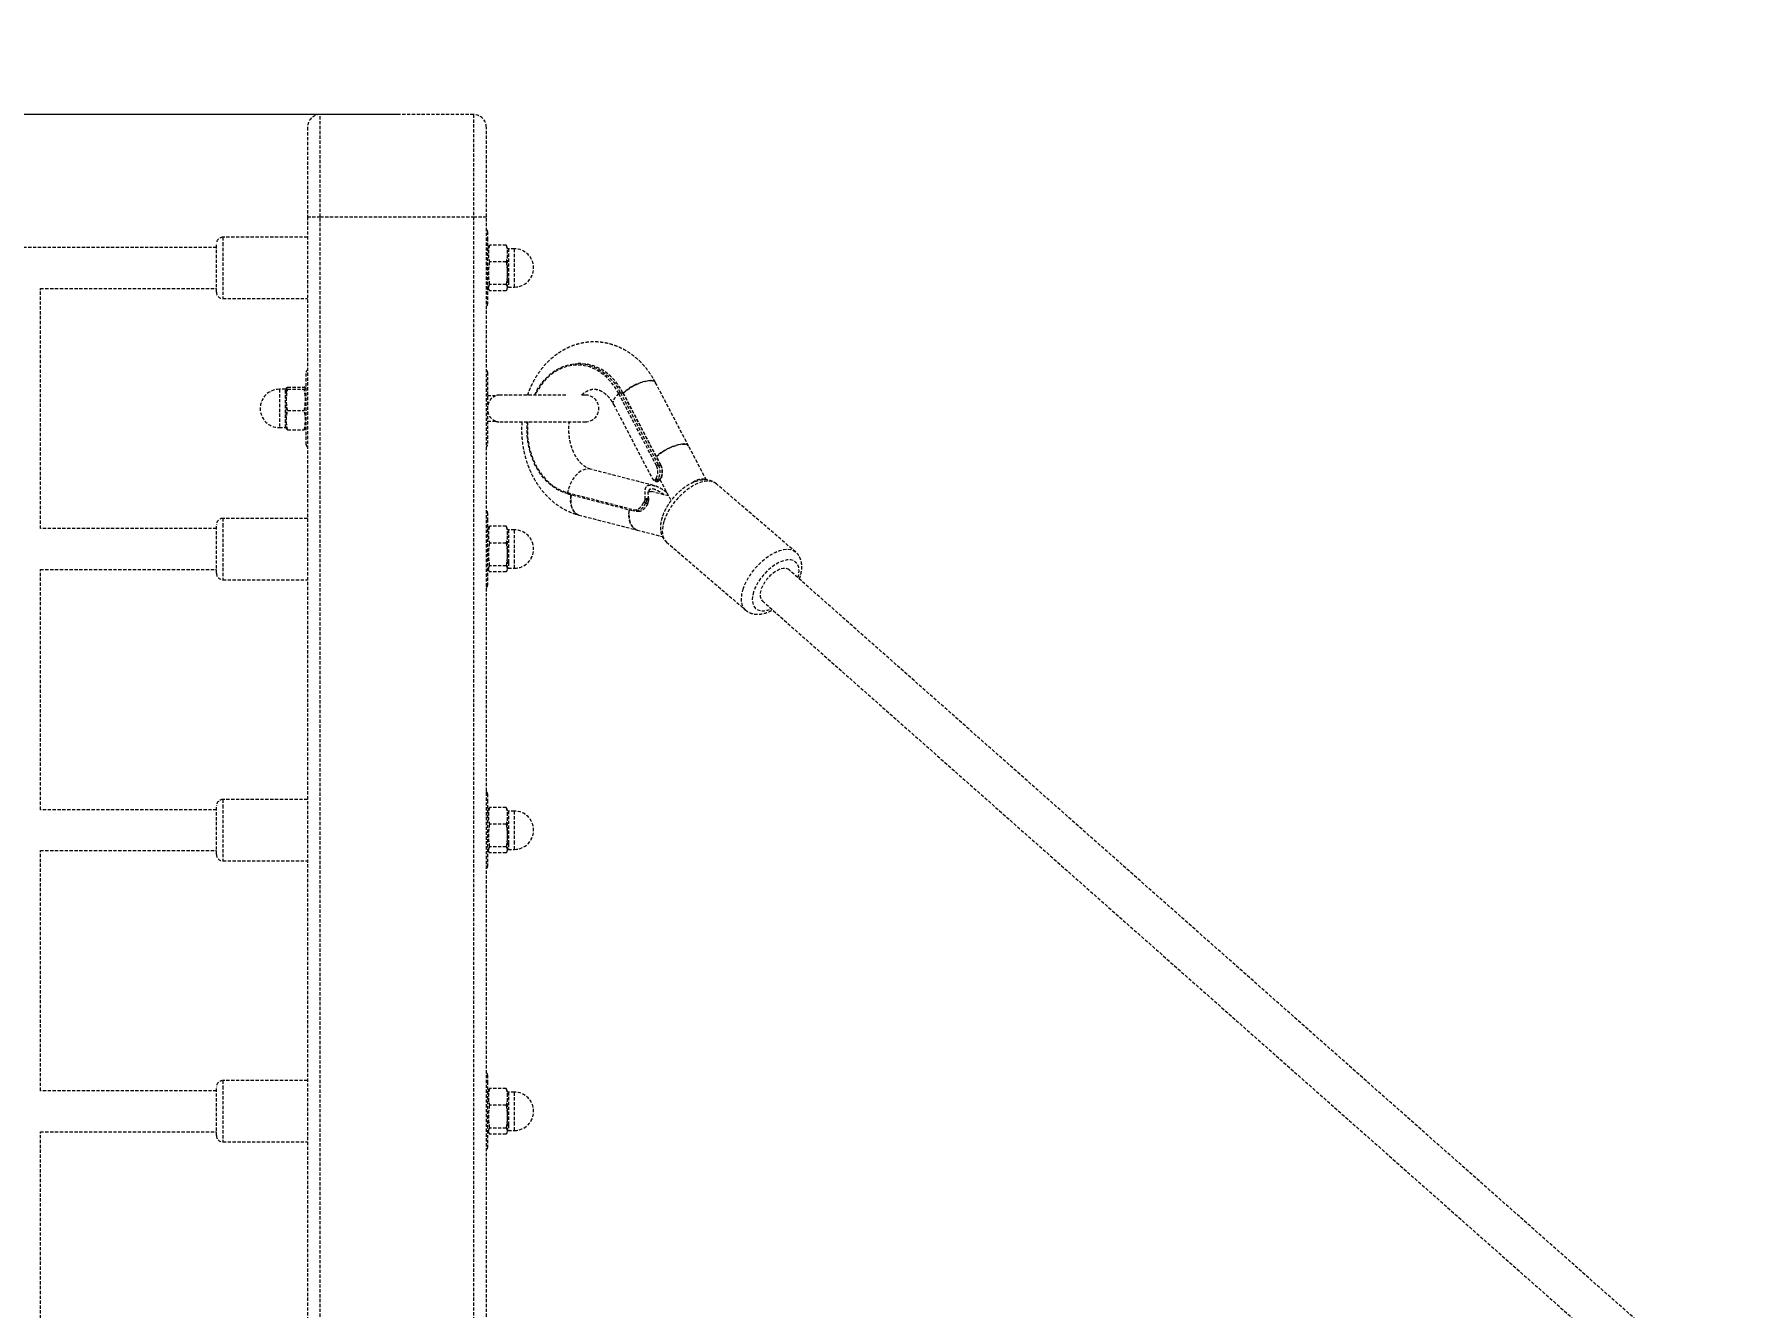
# Model space of a CAD drawing. Header units: millimetres. Extents: x -4075 to 3853, y -2344 to 2376.
# Drawn here: x 1075 to 1744, y 379 to 878 of the extents above; entities that cross this region are included whole.
import ezdxf

# ---------------------------------------------------------------- set-up
doc = ezdxf.new("R2010")
doc.units = ezdxf.units.MM
doc.linetypes.add('HIDDEN', pattern=[1.905, 1.27, -0.635])
for name, color, linetype in [('DIKOM_ОБЪЕКТ', 7, 'Continuous'), ('DIKOM_РАЗМЕР_ЗОНА', 7, 'Continuous'), ('DIKOM_РАЗМЕР_ОБЪЕКТА', 7, 'Continuous')]:
    doc.layers.add(name, color=color, linetype=linetype)
doc.styles.add('style1', font='arialbd.ttf', dxfattribs={"width": 0.8})
doc.dimstyles.new('1-50', dxfattribs={"dimtxt": 300, "dimasz": 200, "dimexe": 100, "dimexo": 0, "dimgap": 100, "dimtad": 1, "dimtxsty": 'style1', "dimcen": 200, "dimclrd": 7, "dimclre": 7, "dimclrt": 7, "dimadec": 1, "dimazin": 2, "dimtfac": 1, "dimtmove": 0, "dimatfit": 2, "dimfxl": 0, "dimlwd": 25, "dimlwe": 18, "dimarcsym": 0})

# ---------------------------------------------------------------- blocks, each defined once
blk = doc.blocks.new('*D2')
at = {"layer": 'Defpoints', "color": 0, "transparency": 16777216}
for p in [(2054.85, 2376.19), (-3624.48, -1683.81), (2044.31, -1683.81)]:
    blk.add_point(p, dxfattribs=at)
at = {"layer": 'DIKOM_РАЗМЕР_ЗОНА', "color": 7, "lineweight": 18, "transparency": 16777216}
for p, q in [((2054.85, 2376.19), (-3724.48, 2376.19)), ((2044.31, -1683.81), (-3724.48, -1683.81))]:
    blk.add_line(p, q, dxfattribs=at)
at = {"layer": 'DIKOM_РАЗМЕР_ЗОНА', "color": 7, "lineweight": 25, "transparency": 16777216}
blk.add_line((-3624.48, 2176.19), (-3624.48, -1483.81), dxfattribs=at)
at = {"layer": 'DIKOM_РАЗМЕР_ЗОНА', "color": 7, "transparency": 16777216}
for points in [[(-3657.81, 2176.19), (-3591.14, 2176.19), (-3624.48, 2376.19)], [(-3657.81, -1483.81), (-3591.14, -1483.81), (-3624.48, -1683.81)]]:
    blk.add_solid(points, dxfattribs=at)
at = {"layer": 'DIKOM_РАЗМЕР_ЗОНА', "color": 7, "transparency": 16777216, "insert": (-3877.65, 411.65), "char_height": 300, "attachment_point": 5, "rotation": 90, "style": 'style1'}
blk.add_mtext('{\\fArial|b0|i0|c204|p34;4000}', dxfattribs=at)
blk = doc.blocks.new('*D3')
at = {"layer": 'Defpoints', "color": 0, "transparency": 16777216}
for p in [(1216.81, 846.19), (-2144.45, -153.81), (1216.81, -153.81)]:
    blk.add_point(p, dxfattribs=at)
at = {"layer": 'DIKOM_РАЗМЕР_ОБЪЕКТА', "color": 7, "lineweight": 18, "transparency": 16777216}
for p, q in [((1216.81, 846.19), (-2244.45, 846.19)), ((1216.81, -153.81), (-2244.45, -153.81))]:
    blk.add_line(p, q, dxfattribs=at)
at = {"layer": 'DIKOM_РАЗМЕР_ОБЪЕКТА', "color": 7, "lineweight": 25, "transparency": 16777216}
blk.add_line((-2144.45, 646.19), (-2144.45, 46.19), dxfattribs=at)
at = {"layer": 'DIKOM_РАЗМЕР_ОБЪЕКТА', "color": 7, "transparency": 16777216}
for points in [[(-2177.79, 646.19), (-2111.12, 646.19), (-2144.45, 846.19)], [(-2177.79, 46.19), (-2111.12, 46.19), (-2144.45, -153.81)]]:
    blk.add_solid(points, dxfattribs=at)
at = {"layer": 'DIKOM_РАЗМЕР_ОБЪЕКТА', "color": 7, "transparency": 16777216, "insert": (-2397.63, 346.19), "char_height": 300, "attachment_point": 5, "rotation": 90, "style": 'style1'}
blk.add_mtext('{\\fArial|b0|i0|c204|p34;1000}', dxfattribs=at)

msp = doc.modelspace()

# ---------------------------------------------------------------- linework, layer by layer
at = {"layer": 'DIKOM_ОБЪЕКТ', "color": 7, "linetype": 'HIDDEN', "lineweight": 15}
for p, q in [((1186.806, 806.185), (1186.806, 846.185)), ((1246.806, 846.185), (1186.806, 846.185)), ((1246.806, 846.185), (1246.806, 806.185)), ((1181.806, 841.185), (1181.806, 806.185)), ((1251.806, 806.185), (1251.806, 841.185)), ((1181.806, 806.185), (1186.806, 806.185)), ((1181.806, 806.185), (1181.806, -113.815)), ((1186.806, 806.185), (1246.806, 806.185)), ((1186.806, -113.815), (1186.806, 806.185)), ((1246.806, 806.185), (1251.806, 806.185)), ((1246.806, 806.185), (1246.806, -113.815)), ((1251.806, -113.815), (1251.806, 806.185)), ((1181.806, 798.185), (1148.706, 798.185)), ((1148.706, 798.185), (1148.706, 795.924)), ((1252.306, 800.385), (1252.306, 797.846)), ((1252.306, 797.846), (1252.306, 771.985)), ((1146.206, 794.185), (1061.306, 794.185)), ((1146.206, 793.895), (1146.206, 795.685)), ((1146.206, 776.685), (1146.206, 793.895)), ((1148.706, 795.924), (1148.706, 774.185)), ((1252.71, 794.495), (1252.306, 793.385)), ((1252.807, 794.46), (1253.047, 795.1)), ((1259.564, 795.1), (1253.047, 795.1)), ((1259.804, 794.46), (1259.564, 795.1)), ((1260.113, 793.916), (1259.902, 794.495)), ((1260.113, 778.455), (1260.113, 793.916)), ((1262.806, 793.685), (1260.441, 793.685)), ((1260.441, 793.685), (1260.441, 780.864)), ((1262.806, 780.864), (1262.806, 793.685)), ((1259.564, 788.545), (1253.047, 788.545)), ((1077.306, 684.185), (1077.306, 778.185)), ((1077.306, 778.185), (1146.206, 778.185)), ((1252.306, 778.985), (1252.71, 777.875)), ((1259.564, 779.631), (1253.047, 779.631)), ((1259.564, 777.271), (1253.047, 777.271)), ((1259.902, 777.875), (1260.113, 778.455)), ((1260.441, 780.864), (1260.441, 778.685)), ((1260.441, 778.685), (1262.806, 778.685)), ((1262.806, 778.685), (1262.806, 780.864)), ((1148.706, 774.185), (1181.806, 774.185)), ((1181.306, 716.985), (1181.306, 745.385)), ((1252.306, 745.385), (1252.306, 716.985)), ((1288.645, 748.735), (1287.693, 748.735)), ((1173.17, 738.685), (1170.806, 738.685)), ((1170.806, 738.685), (1170.806, 723.685)), ((1173.17, 723.685), (1173.17, 738.685)), ((1173.616, 739.238), (1173.499, 738.916)), ((1173.499, 738.916), (1173.499, 737.51)), ((1173.499, 737.51), (1173.499, 723.455)), ((1174.047, 739.565), (1180.564, 739.565)), ((1174.047, 738.743), (1180.564, 738.743)), ((1181.306, 738.385), (1180.995, 739.238)), ((1255.431, 736.185), (1252.306, 736.185)), ((1282.892, 736.435), (1257.056, 736.435)), ((1290.556, 736.435), (1289.048, 736.435)), ((1318.396, 708.742), (1303.608, 737.053)), ((1304.276, 737.361), (1319.064, 709.049)), ((1304.276, 737.361), (1305.227, 737.361)), ((1320.015, 709.049), (1305.227, 737.361)), ((1320.137, 709.002), (1305.348, 737.313)), ((1330.941, 716.509), (1317.969, 741.344)), ((1174.047, 730.364), (1180.564, 730.364)), ((1301.568, 732.78), (1316.58, 704.041)), ((1170.806, 723.685), (1173.17, 723.685)), ((1173.499, 723.455), (1173.616, 723.133)), ((1173.673, 723.154), (1174.047, 722.806)), ((1174.047, 722.806), (1180.564, 722.806)), ((1180.938, 723.154), (1180.564, 722.806)), ((1180.995, 723.133), (1181.306, 723.985)), ((1252.306, 726.185), (1255.434, 726.185)), ((1257.056, 725.935), (1290.556, 725.935)), ((1337.893, 703.201), (1330.941, 716.509)), ((1317.21, 701.072), (1292.599, 707.412)), ((1319.767, 703.498), (1318.867, 703.498)), ((1319.064, 709.049), (1320.015, 709.049)), ((1319.301, 702.983), (1319.767, 703.498)), ((1319.746, 703.384), (1324.073, 695.1)), ((1319.767, 703.498), (1320.192, 704.034)), ((1283.544, 698.274), (1309.518, 691.583)), ((1283.726, 697.741), (1309.699, 691.049)), ((1323.094, 696.974), (1315.303, 698.981)), ((1372.855, 675.019), (1341.853, 701.641)), ((1252.306, 690.385), (1252.306, 687.846)), ((1287.983, 689.497), (1310.767, 683.627)), ((1309.748, 691.043), (1309.699, 691.049)), ((1310.365, 690.965), (1311.318, 690.965)), ((1314.046, 694.181), (1314.947, 694.181)), ((1314.681, 693.383), (1314.947, 694.181)), ((1315, 694.143), (1314.728, 693.375)), ((1314.947, 694.181), (1315.214, 695.084)), ((1315.313, 695.04), (1315.313, 695.04)), ((1146.206, 684.185), (1077.306, 684.185)), ((1146.206, 683.895), (1146.206, 685.685)), ((1146.206, 666.685), (1146.206, 683.895)), ((1181.806, 688.185), (1148.706, 688.185)), ((1148.706, 688.185), (1148.706, 685.924)), ((1148.706, 685.924), (1148.706, 664.185)), ((1252.306, 687.846), (1252.306, 661.985)), ((1252.71, 684.495), (1252.306, 683.385)), ((1252.807, 684.46), (1253.047, 685.1)), ((1259.564, 685.1), (1253.047, 685.1)), ((1259.804, 684.46), (1259.564, 685.1)), ((1260.113, 683.916), (1259.902, 684.495)), ((1260.113, 668.455), (1260.113, 683.916)), ((1262.806, 683.685), (1260.441, 683.685)), ((1260.441, 683.685), (1260.441, 670.864)), ((1262.806, 670.864), (1262.806, 683.685)), ((1310.767, 683.627), (1320.656, 681.08)), ((1259.564, 678.545), (1253.047, 678.545)), ((1322.309, 678.881), (1353.311, 652.259)), ((1252.306, 668.985), (1252.71, 667.875)), ((1259.564, 669.631), (1253.047, 669.631)), ((1260.441, 670.864), (1260.441, 668.685)), ((1262.806, 668.685), (1262.806, 670.864)), ((1077.306, 574.185), (1077.306, 668.185)), ((1077.306, 668.185), (1146.206, 668.185)), ((1148.706, 664.185), (1181.806, 664.185)), ((1259.564, 667.271), (1253.047, 667.271)), ((1259.902, 667.875), (1260.113, 668.455)), ((1260.441, 668.685), (1262.806, 668.685)), ((1708.801, 368.265), (1370.235, 668.042)), ((1359.806, 655.909), (1698.371, 356.131)), ((1146.206, 573.895), (1146.206, 575.685)), ((1181.806, 578.185), (1148.706, 578.185)), ((1148.706, 578.185), (1148.706, 575.924)), ((1148.706, 575.924), (1148.706, 554.185)), ((1252.306, 580.385), (1252.306, 577.846)), ((1252.306, 577.846), (1252.306, 551.985)), ((1146.206, 574.185), (1077.306, 574.185)), ((1146.206, 556.685), (1146.206, 573.895)), ((1252.71, 574.495), (1252.306, 573.385)), ((1252.807, 574.46), (1253.047, 575.1)), ((1259.564, 575.1), (1253.047, 575.1)), ((1259.804, 574.46), (1259.564, 575.1)), ((1260.113, 573.916), (1259.902, 574.495)), ((1260.113, 558.455), (1260.113, 573.916)), ((1262.806, 573.685), (1260.441, 573.685)), ((1260.441, 573.685), (1260.441, 560.864)), ((1262.806, 560.864), (1262.806, 573.685)), ((1259.564, 568.545), (1253.047, 568.545)), ((1077.306, 464.185), (1077.306, 558.185)), ((1077.306, 558.185), (1146.206, 558.185)), ((1252.306, 558.985), (1252.71, 557.875)), ((1259.564, 559.631), (1253.047, 559.631)), ((1259.564, 557.271), (1253.047, 557.271)), ((1259.902, 557.875), (1260.113, 558.455)), ((1260.441, 560.864), (1260.441, 558.685)), ((1260.441, 558.685), (1262.806, 558.685)), ((1262.806, 558.685), (1262.806, 560.864)), ((1148.706, 554.185), (1181.806, 554.185)), ((1252.306, 470.385), (1252.306, 467.846)), ((1146.206, 464.185), (1077.306, 464.185)), ((1146.206, 463.895), (1146.206, 465.685)), ((1146.206, 446.685), (1146.206, 463.895)), ((1181.806, 468.185), (1148.706, 468.185)), ((1148.706, 468.185), (1148.706, 465.924)), ((1148.706, 465.924), (1148.706, 444.185)), ((1252.306, 467.846), (1252.306, 441.985)), ((1252.71, 464.495), (1252.306, 463.385)), ((1252.807, 464.46), (1253.047, 465.1)), ((1259.564, 465.1), (1253.047, 465.1)), ((1259.804, 464.46), (1259.564, 465.1)), ((1260.113, 463.916), (1259.902, 464.495)), ((1260.113, 448.455), (1260.113, 463.916)), ((1262.806, 463.685), (1260.441, 463.685)), ((1260.441, 463.685), (1260.441, 450.864)), ((1262.806, 450.864), (1262.806, 463.685)), ((1259.564, 458.545), (1253.047, 458.545)), ((1252.306, 448.985), (1252.71, 447.875)), ((1259.564, 449.631), (1253.047, 449.631)), ((1259.902, 447.875), (1260.113, 448.455)), ((1260.441, 450.864), (1260.441, 448.685)), ((1260.441, 448.685), (1262.806, 448.685)), ((1262.806, 448.685), (1262.806, 450.864)), ((1077.306, 354.185), (1077.306, 448.185)), ((1077.306, 448.185), (1146.206, 448.185)), ((1148.706, 444.185), (1181.806, 444.185)), ((1259.564, 447.271), (1253.047, 447.271))]:
    msp.add_line(p, q, dxfattribs=at)
at = {"layer": 'DIKOM_ОБЪЕКТ', "color": 7, "linetype": 'HIDDEN', "lineweight": 15, "flags": 128}
for points in [[(1270.65, 736.435), (1271.75, 738.514), (1273.292, 740.84), (1275.037, 742.914), (1276.961, 744.707), (1279.036, 746.194), (1281.234, 747.353), (1283.522, 748.168), (1285.87, 748.627), (1288.243, 748.725), (1290.609, 748.459), (1292.933, 747.834), (1295.184, 746.858), (1297.328, 745.545), (1299.337, 743.914), (1301.181, 741.987), (1302.835, 739.793), (1304.276, 737.361)], [(1303.608, 737.053), (1302.198, 739.433), (1300.579, 741.581), (1298.774, 743.467), (1296.809, 745.063), (1294.71, 746.348), (1292.508, 747.303), (1290.233, 747.914), (1287.918, 748.174), (1285.595, 748.079), (1283.298, 747.629), (1281.058, 746.832), (1278.908, 745.698), (1276.877, 744.243), (1274.994, 742.488), (1273.286, 740.458), (1271.777, 738.182), (1270.839, 736.435)], [(1305.227, 737.361), (1303.787, 739.793), (1302.133, 741.987), (1300.288, 743.914), (1298.28, 745.545), (1296.135, 746.858), (1293.885, 747.834), (1291.56, 748.459), (1289.195, 748.725), (1288.645, 748.735)], [(1301.568, 732.78), (1301.42, 733.292), (1301.51, 734.084), (1301.915, 734.996), (1302.622, 735.997), (1303.608, 737.053)], [(1305.389, 737.236), (1305.563, 737.398), (1306.734, 738.362), (1308.099, 739.293), (1309.595, 740.146), (1311.15, 740.882), (1312.692, 741.467), (1314.15, 741.872), (1315.454, 742.08), (1316.545, 742.08), (1317.371, 741.872), (1317.893, 741.467), (1317.969, 741.344)], [(1283.774, 697.734), (1281.478, 698.511), (1279.269, 699.634), (1277.179, 701.086), (1275.237, 702.847), (1273.471, 704.892), (1271.906, 707.192), (1270.564, 709.716), (1269.463, 712.427), (1268.62, 715.286), (1268.046, 718.255), (1267.749, 721.29), (1267.734, 724.349), (1267.838, 725.935)], [(1267.954, 725.935), (1267.847, 724.32), (1267.862, 721.326), (1268.153, 718.356), (1268.714, 715.451), (1269.54, 712.652), (1270.617, 710), (1271.93, 707.53), (1273.462, 705.279), (1275.19, 703.277), (1277.09, 701.554), (1279.135, 700.133), (1281.297, 699.035), (1283.544, 698.274)], [(1318.361, 712.401), (1318.535, 712.563), (1319.706, 713.528), (1321.072, 714.458), (1322.567, 715.311), (1324.122, 716.048), (1325.664, 716.632), (1327.122, 717.038), (1328.427, 717.245), (1329.517, 717.245), (1330.343, 717.038), (1330.865, 716.632), (1330.941, 716.509)], [(1292.599, 707.412), (1291.577, 707.54), (1290.339, 707.367), (1289.089, 706.852), (1287.869, 706.014), (1286.72, 704.881), (1285.681, 703.49), (1284.786, 701.888), (1284.066, 700.13), (1283.544, 698.274)], [(1341.853, 701.641), (1341.164, 702.121), (1339.993, 702.576), (1338.637, 702.742), (1337.127, 702.616), (1335.498, 702.2), (1333.79, 701.504), (1332.041, 700.545), (1330.294, 699.344), (1328.588, 697.931), (1326.964, 696.338), (1325.46, 694.603), (1324.111, 692.766), (1322.949, 690.87), (1322.002, 688.96), (1321.29, 687.08)], [(1283.726, 697.741), (1283.71, 697.745), (1283.653, 697.777), (1283.604, 697.828), (1283.565, 697.896), (1283.539, 697.979), (1283.527, 698.072), (1283.529, 698.172), (1283.544, 698.274)], [(1287.983, 689.497), (1287.705, 689.583), (1286.755, 690.125), (1285.957, 690.999), (1285.346, 692.166), (1284.952, 693.57), (1284.793, 695.145), (1284.876, 696.819), (1284.963, 697.422)], [(1284.963, 697.422), (1284.804, 695.975), (1284.842, 694.341), (1285.12, 692.842), (1285.626, 691.549), (1286.335, 690.522), (1287.214, 689.81), (1287.981, 689.498)], [(1310.767, 683.627), (1310.489, 683.713), (1309.54, 684.255), (1308.741, 685.129), (1308.13, 686.296), (1307.736, 687.7), (1307.577, 689.276), (1307.66, 690.95), (1307.748, 691.552)], [(1307.748, 691.552), (1307.588, 690.105), (1307.626, 688.471), (1307.905, 686.972), (1308.41, 685.679), (1309.119, 684.653), (1309.998, 683.94), (1310.767, 683.627)], [(1309.699, 691.049), (1309.684, 691.054), (1309.627, 691.085), (1309.577, 691.136), (1309.539, 691.205), (1309.513, 691.287), (1309.501, 691.381), (1309.502, 691.481), (1309.518, 691.583)], [(1321.29, 687.08), (1320.831, 685.275), (1320.636, 683.587), (1320.709, 682.055), (1321.049, 680.716), (1321.647, 679.6), (1322.309, 678.881)], [(1352.292, 660.458), (1353.004, 662.337), (1353.952, 664.248), (1355.114, 666.143), (1356.462, 667.981), (1357.966, 669.716), (1359.59, 671.309), (1361.296, 672.722), (1363.043, 673.923), (1364.792, 674.882), (1366.5, 675.578), (1368.129, 675.994), (1369.639, 676.12), (1370.995, 675.954), (1372.166, 675.499), (1372.857, 675.018)], [(1373.804, 665.03), (1374.055, 666.159), (1374.182, 667.67), (1374.03, 669.007), (1373.605, 670.132), (1372.919, 671.008), (1371.993, 671.61), (1370.855, 671.919), (1369.54, 671.926), (1368.088, 671.631), (1366.542, 671.042), (1364.95, 670.178), (1363.36, 669.065), (1361.821, 667.736), (1360.379, 666.232), (1359.078, 664.599), (1357.958, 662.886), (1357.052, 661.145), (1356.388, 659.43)], [(1370.234, 668.044), (1369.895, 668.284), (1368.99, 668.593), (1367.899, 668.593), (1366.674, 668.284), (1365.371, 667.679), (1364.052, 666.808), (1362.779, 665.711), (1361.61, 664.439), (1360.6, 663.052), (1359.798, 661.615), (1359.239, 660.195), (1358.951, 658.857), (1358.947, 657.666), (1359.226, 656.676), (1359.777, 655.934), (1359.807, 655.908)], [(1353.246, 652.316), (1352.65, 652.978), (1352.051, 654.093), (1351.712, 655.433), (1351.638, 656.964), (1351.833, 658.653), (1352.292, 660.458)], [(1356.388, 659.43), (1355.987, 657.792), (1355.86, 656.281), (1356.011, 654.944), (1356.436, 653.819), (1357.122, 652.943), (1358.048, 652.341), (1359.186, 652.032), (1360.501, 652.025), (1361.954, 652.32), (1363.284, 652.811)]]:
    msp.add_lwpolyline(points, dxfattribs=at)
at = {"layer": 'DIKOM_ОБЪЕКТ', "color": 7, "linetype": 'HIDDEN', "lineweight": 15}
for centre, radius, start, end in [((1186.806, 841.185), 5, 90, 180), ((1246.806, 841.185), 5, 0, 90), ((1148.706, 795.685), 2.5, 90, 180), ((1251.506, 800.385), 0.8, 360, 67.975687), ((1260.441, 794.035), 0.35, 200, 270), ((1262.806, 786.185), 7.5, 270, 90), ((1148.706, 776.685), 2.5, 180, 270), ((1260.441, 778.335), 0.35, 90, 160), ((1251.506, 771.985), 0.8, 292.024313, 0), ((1182.106, 745.385), 0.8, 112.024313, 180), ((1251.506, 745.385), 0.8, 0, 67.975687), ((1170.806, 731.185), 7.5, 90, 270), ((1173.17, 739.035), 0.35, 270, 340), ((1257.056, 731.185), 5.25, 90, 108.062485), ((1290.556, 731.185), 5.25, 270, 90), ((1304.397, 736.218), 1.149, 96.038155, 133.369216), ((1305.25, 737.241), 0.122, 36.264559, 100.804346), ((1317.984, 723.778), 18.432, 96.084585, 133.103097), ((1316.371, 740.128), 2.007, 37.227563, 99.790321), ((1173.17, 723.335), 0.35, 20, 90), ((1257.056, 731.185), 5.25, 251.993051, 270), ((1182.106, 716.985), 0.8, 180, 247.975687), ((1251.506, 716.985), 0.8, 292.024313, 0), ((1330.956, 698.943), 18.432, 96.084585, 133.103097), ((1329.343, 715.292), 2.009, 37.288935, 99.779971), ((1322.24, 701.417), 4.663, 149.465304, 157.768397), ((1318.409, 703.448), 0.554, 208.722191, 288.088084), ((1318.731, 704.055), 0.574, 207.914435, 283.693372), ((1319.185, 707.907), 1.149, 96.038155, 133.369216), ((1322.692, 701.241), 4.442, 149.465304, 157.768397), ((1319.266, 703.24), 0.259, 277.647392, 315.867263), ((1319.735, 703.75), 0.255, 277.375321, 317.01503), ((1319.716, 703.751), 0.269, 319.628421, 5.374978), ((1320.038, 708.929), 0.122, 36.264559, 100.804346), ((1251.506, 690.385), 0.8, 0, 67.975687), ((1326.932, 688.025), 14.984, 149.798757, 154.396808), ((1312.967, 692.833), 1.727, 51.295761, 74.821183), ((1313.634, 694.324), 1.287, 42.498851, 74.321378), ((1326.917, 688.014), 14.272, 149.798757, 154.396808), ((1314.857, 693.836), 0.357, 57.947559, 75.371654), ((1315.03, 694.211), 0.0749, 246.402127, 282.671982), ((1315.119, 694.739), 0.358, 57.313417, 74.651301), ((1148.706, 685.685), 2.5, 90, 180), ((1260.441, 684.035), 0.35, 200, 270), ((1262.806, 676.185), 7.5, 270, 90), ((1148.706, 666.685), 2.5, 180, 270), ((1260.441, 668.335), 0.35, 90, 160), ((1251.506, 661.985), 0.8, 292.024313, 0), ((1148.706, 575.685), 2.5, 90, 180), ((1251.506, 580.385), 0.8, 0, 67.975687), ((1260.441, 574.035), 0.35, 200, 270), ((1262.806, 566.185), 7.5, 270, 90), ((1148.706, 556.685), 2.5, 180, 270), ((1260.441, 558.335), 0.35, 90, 160), ((1251.506, 551.985), 0.8, 292.024313, 0), ((1251.506, 470.385), 0.8, 360, 67.975687), ((1148.706, 465.685), 2.5, 90, 180), ((1260.441, 464.035), 0.35, 200, 270), ((1262.806, 456.185), 7.5, 270, 90), ((1260.441, 448.335), 0.35, 90, 160), ((1148.706, 446.685), 2.5, 180, 270), ((1251.506, 441.985), 0.8, 292.024313, 0)]:
    msp.add_arc(centre, radius, start, end, dxfattribs=at)
msp.add_ellipse((1332.439, 696.363), major_axis=(5.315, 6.697), ratio=0.4967127, start_param=0.137935, end_param=0.9726491, dxfattribs=at)
for points, knots in [([(1253.047, 795.1), (1253.038, 795.062), (1252.794, 794.105), (1252.478, 792.176), (1252.692, 790.01), (1252.984, 788.805), (1253.047, 788.545)], [0, 0, 0, 0, 0.0174084, 0.4430632, 0.8802346, 1, 1, 1, 1]), ([(1259.564, 795.1), (1259.574, 795.062), (1259.817, 794.105), (1260.133, 792.176), (1259.919, 790.01), (1259.627, 788.805), (1259.564, 788.545)], [0, 0, 0, 0, 0.0174084, 0.4430632, 0.8802346, 1, 1, 1, 1]), ([(1253.047, 788.545), (1252.825, 787.086), (1252.372, 784.115), (1252.819, 781.143), (1253.047, 779.631)], [0, 0, 0, 0, 0.4912125, 1, 1, 1, 1]), ([(1259.564, 788.545), (1259.787, 787.086), (1260.24, 784.115), (1259.792, 781.143), (1259.564, 779.631)], [0, 0, 0, 0, 0.4912125, 1, 1, 1, 1]), ([(1253.047, 779.631), (1252.825, 779.245), (1252.372, 778.458), (1252.819, 777.671), (1253.047, 777.271)], [0, 0, 0, 0, 0.4912125, 1, 1, 1, 1]), ([(1259.564, 779.631), (1259.787, 779.245), (1260.24, 778.458), (1259.792, 777.671), (1259.564, 777.271)], [0, 0, 0, 0, 0.4912125, 1, 1, 1, 1]), ([(1317.969, 741.344), (1317.679, 741.878), (1316.883, 743.347), (1315.395, 745.604), (1313.457, 748.034), (1311.321, 750.222), (1309.014, 752.144), (1306.561, 753.78), (1303.991, 755.114), (1301.331, 756.134), (1298.611, 756.835), (1295.859, 757.213), (1293.101, 757.271), (1290.363, 757.013), (1287.669, 756.443), (1285.041, 755.568), (1282.499, 754.399), (1280.064, 752.942), (1277.755, 751.209), (1275.593, 749.214), (1273.597, 746.971), (1271.786, 744.501), (1270.186, 741.823), (1268.857, 739.133), (1268.182, 737.281), (1267.874, 736.435)], [0, 0, 0, 0, 0.0264012, 0.0725405, 0.1186452, 0.1645517, 0.2101714, 0.2554242, 0.3002538, 0.3446398, 0.3886044, 0.4322104, 0.4755539, 0.5187534, 0.5619036, 0.6051262, 0.6485397, 0.6922396, 0.7362906, 0.780721, 0.8255235, 0.8706608, 0.9160762, 0.9617056, 1, 1, 1, 1]), ([(1174.047, 738.743), (1173.825, 738.877), (1173.372, 739.151), (1173.819, 739.425), (1174.047, 739.565)], [0, 0, 0, 0, 0.4912125, 1, 1, 1, 1]), ([(1174.047, 730.364), (1173.825, 731.735), (1173.372, 734.528), (1173.819, 737.321), (1174.047, 738.743)], [0, 0, 0, 0, 0.4912125, 1, 1, 1, 1]), ([(1180.564, 738.743), (1180.787, 738.877), (1181.24, 739.151), (1180.792, 739.425), (1180.564, 739.565)], [0, 0, 0, 0, 0.4912125, 1, 1, 1, 1]), ([(1180.564, 730.364), (1180.787, 731.735), (1181.24, 734.528), (1180.792, 737.321), (1180.564, 738.743)], [0, 0, 0, 0, 0.4912125, 1, 1, 1, 1]), ([(1255.434, 726.193), (1255.439, 726.191), (1255.462, 726.183), (1255.234, 726.263), (1254.542, 726.579), (1253.563, 727.397), (1252.759, 728.798), (1252.369, 730.344), (1252.368, 731.891), (1252.663, 733.244), (1253.256, 734.523), (1254.022, 735.393), (1254.563, 735.741), (1254.747, 735.859)], [0, 0, 0, 0, 0.0129522, 0.051418, 0.1359733, 0.2885653, 0.4018923, 0.5159686, 0.6131355, 0.7028659, 0.7976342, 0.9312536, 1, 1, 1, 1]), ([(1254.747, 735.859), (1254.909, 735.945), (1255.192, 736.094), (1255.453, 736.185), (1255.435, 736.179), (1255.431, 736.177)], [0, 0, 0, 0, 0.4902787, 0.8603376, 1, 1, 1, 1]), ([(1289.06, 736.435), (1289.377, 736.725), (1290.058, 737.345), (1291.088, 737.986), (1292.14, 738.454), (1293.195, 738.713), (1294.256, 738.765), (1295.331, 738.598), (1296.41, 738.213), (1297.468, 737.627), (1298.546, 736.807), (1299.622, 735.722), (1300.664, 734.383), (1301.27, 733.308), (1301.568, 732.78)], [0, 0, 0, 0, 0.0691541, 0.1482688, 0.2314319, 0.3214551, 0.4226216, 0.5230448, 0.61041, 0.6905954, 0.7665378, 0.8469402, 0.924719, 1, 1, 1, 1]), ([(1174.047, 722.806), (1173.984, 723.105), (1173.698, 724.465), (1173.477, 726.961), (1173.788, 729.187), (1174.038, 730.32), (1174.047, 730.364)], [0, 0, 0, 0, 0.1197648, 0.5451022, 0.9825917, 1, 1, 1, 1]), ([(1180.564, 722.806), (1180.627, 723.105), (1180.913, 724.465), (1181.134, 726.961), (1180.824, 729.187), (1180.574, 730.32), (1180.564, 730.364)], [0, 0, 0, 0, 0.1197648, 0.5451022, 0.9825917, 1, 1, 1, 1]), ([(1265.716, 725.935), (1265.661, 724.956), (1265.545, 722.871), (1265.69, 719.671), (1266.08, 716.374), (1266.738, 713.133), (1267.653, 709.979), (1268.821, 706.94), (1270.232, 704.048), (1271.877, 701.33), (1273.741, 698.817), (1275.806, 696.536), (1278.052, 694.512), (1280.453, 692.765), (1282.984, 691.322), (1285.499, 690.215), (1287.196, 689.724), (1287.983, 689.497)], [0, 0, 0, 0, 0.0604109, 0.1286331, 0.1969202, 0.2652778, 0.3337075, 0.4021936, 0.4706992, 0.539163, 0.6074953, 0.6755811, 0.7432911, 0.8104995, 0.877107, 0.943062, 1, 1, 1, 1]), ([(1292.599, 707.412), (1292.46, 707.451), (1291.99, 707.583), (1291.165, 707.939), (1290.074, 708.62), (1288.967, 709.563), (1287.876, 710.788), (1286.875, 712.239), (1285.991, 713.898), (1285.249, 715.741), (1284.673, 717.733), (1284.28, 719.836), (1284.091, 722.004), (1284.085, 724.059), (1284.237, 725.356), (1284.305, 725.935)], [0, 0, 0, 0, 0.03740178, 0.12605415, 0.20824493, 0.29532183, 0.37827628, 0.45906362, 0.53886007, 0.61828423, 0.69762617, 0.77698113, 0.85638892, 0.9358125, 1, 1, 1, 1]), ([(1320.702, 705.979), (1320.716, 706.261), (1320.746, 706.905), (1320.569, 707.943), (1320.311, 708.72), (1320.09, 709.074), (1320.054, 709.131)], [0, 0, 0, 0, 0.2615001, 0.5953229, 0.9353427, 1, 1, 1, 1]), ([(1316.609, 704.001), (1316.731, 703.813), (1317.018, 703.368), (1317.583, 702.897), (1318.088, 702.706), (1318.268, 702.638)], [0, 0, 0, 0, 0.3217705, 0.7579078, 1, 1, 1, 1]), ([(1316.624, 704.063), (1316.685, 703.939), (1316.848, 703.609), (1317.384, 703.292), (1317.822, 703.202), (1317.923, 703.182)], [0, 0, 0, 0, 0.3165385, 0.8418331, 1, 1, 1, 1]), ([(1318.263, 702.622), (1318.243, 702.627), (1318.138, 702.651), (1318.003, 702.79), (1317.921, 702.986), (1317.923, 703.138), (1317.923, 703.182)], [0, 0, 0, 0, 0.0774377, 0.4046668, 0.8290732, 1, 1, 1, 1]), ([(1318.223, 703.787), (1318.324, 703.982), (1318.54, 704.399), (1318.811, 705.343), (1318.933, 706.486), (1318.835, 707.698), (1318.542, 708.395), (1318.396, 708.742)], [0, 0, 0, 0, 0.1813539, 0.3874971, 0.5935069, 0.7978398, 1, 1, 1, 1]), ([(1318.264, 702.624), (1318.287, 702.613), (1318.385, 702.565), (1318.596, 702.572), (1318.832, 702.621), (1318.97, 702.699), (1319.015, 702.725)], [0, 0, 0, 0, 0.1001932, 0.4331947, 0.817659, 1, 1, 1, 1]), ([(1318.581, 702.921), (1318.564, 702.856), (1318.539, 702.756), (1318.609, 702.679), (1318.693, 702.656), (1318.792, 702.663), (1318.896, 702.694), (1319.007, 702.746), (1319.127, 702.822), (1319.227, 702.905), (1319.281, 702.962), (1319.301, 702.983)], [0, 0, 0, 0, 0.2710508, 0.4098891, 0.5170588, 0.5925715, 0.6686784, 0.7331295, 0.8127007, 0.9289436, 1, 1, 1, 1]), ([(1319.064, 709.049), (1319.231, 708.655), (1319.566, 707.867), (1319.693, 706.507), (1319.564, 705.227), (1319.253, 704.174), (1318.989, 703.712), (1318.867, 703.498)], [0, 0, 0, 0, 0.2083761, 0.416685, 0.6228649, 0.8250103, 1, 1, 1, 1]), ([(1319.015, 702.725), (1319.056, 702.745), (1319.172, 702.803), (1319.323, 702.925), (1319.409, 703.02), (1319.448, 703.063)], [0, 0, 0, 0, 0.228984, 0.654077, 1, 1, 1, 1]), ([(1319.456, 703.063), (1319.563, 703.182), (1319.717, 703.353), (1319.875, 703.525), (1319.922, 703.576)], [0, 0, 0, 0, 0.7000395, 1, 1, 1, 1]), ([(1320.192, 704.034), (1320.216, 704.099), (1320.345, 704.452), (1320.55, 705.25), (1320.654, 706.519), (1320.517, 707.871), (1320.183, 708.657), (1320.015, 709.049)], [0, 0, 0, 0, 0.0523628, 0.2828022, 0.5195898, 0.7597416, 1, 1, 1, 1]), ([(1320.383, 704.304), (1320.384, 704.265), (1320.388, 704.187), (1320.326, 704.094), (1320.251, 704.052), (1320.202, 704.037), (1320.194, 704.035), (1320.192, 704.034)], [0, 0, 0, 0, 0.3137964, 0.6274655, 0.9441114, 0.984793, 1, 1, 1, 1]), ([(1320.376, 704.218), (1320.431, 704.393), (1320.567, 704.824), (1320.7, 705.462), (1320.702, 705.904), (1320.702, 705.979)], [0, 0, 0, 0, 0.3639038, 0.8926306, 1, 1, 1, 1]), ([(1341.88, 701.571), (1341.776, 701.676), (1341.34, 702.115), (1340.367, 702.634), (1339.033, 703.1), (1337.583, 703.283), (1336.038, 703.21), (1334.396, 702.865), (1332.682, 702.246), (1330.94, 701.362), (1329.22, 700.242), (1327.565, 698.922), (1326.003, 697.434), (1324.564, 695.808), (1323.269, 694.074), (1322.151, 692.263), (1321.227, 690.432), (1320.799, 689.219), (1320.589, 688.624)], [0, 0, 0, 0, 0.018319, 0.0762777, 0.1338125, 0.1926647, 0.2543152, 0.3193901, 0.3872359, 0.4563413, 0.5252523, 0.5936827, 0.6617118, 0.7295415, 0.7974079, 0.8654957, 0.9340587, 1, 1, 1, 1]), ([(1313.981, 695.562), (1313.964, 696.098), (1313.926, 697.307), (1313.887, 698.874), (1314.11, 700.179), (1314.768, 701.042), (1315.649, 701.268), (1316.499, 701.233), (1316.928, 701.118), (1317.203, 701.043)], [0, 0, 0, 0, 0.1552542, 0.3507555, 0.5525165, 0.7125002, 0.8763462, 0.9207597, 1, 1, 1, 1]), ([(1313.981, 695.562), (1314.038, 695.617), (1314.218, 695.79), (1314.433, 695.917), (1314.683, 696.012), (1314.869, 696.051), (1315.081, 696.016), (1315.226, 695.932), (1315.327, 695.802), (1315.379, 695.674), (1315.377, 695.589), (1315.377, 695.577)], [0, 0, 0, 0, 0.1100442, 0.3511353, 0.358202, 0.533181, 0.6613712, 0.7537482, 0.8598129, 0.980953, 1, 1, 1, 1]), ([(1315.381, 695.577), (1315.342, 695.969), (1315.259, 696.814), (1315.162, 697.83), (1315.169, 698.572), (1315.255, 698.958), (1315.296, 699.016), (1315.304, 699.027)], [0, 0, 0, 0, 0.2420782, 0.5228434, 0.7492713, 0.9513807, 1, 1, 1, 1]), ([(1315.188, 698.455), (1315.234, 698.502), (1315.434, 698.708), (1316.037, 698.764), (1316.678, 698.601), (1316.917, 698.54)], [0, 0, 0, 0, 0.1582861, 0.6859466, 1, 1, 1, 1]), ([(1321.342, 697.425), (1321.242, 697.507), (1320.639, 697.996), (1319.399, 698.735), (1317.92, 699.454), (1316.961, 699.689), (1316.233, 699.732), (1315.63, 699.575), (1315.423, 699.181), (1315.331, 699.006)], [0, 0, 0, 0, 0.043146, 0.2593215, 0.4883712, 0.6251185, 0.6734907, 0.8548601, 1, 1, 1, 1]), ([(1317.203, 701.043), (1317.343, 701.025), (1317.527, 701.001), (1317.741, 700.901), (1317.792, 700.876)], [0, 0, 0, 0, 0.7608109, 1, 1, 1, 1]), ([(1322.42, 698.265), (1322.158, 698.474), (1321.411, 699.073), (1320.149, 699.825), (1318.858, 700.504), (1318.115, 700.766), (1317.82, 700.869)], [0, 0, 0, 0, 0.1818743, 0.5190841, 0.8086099, 1, 1, 1, 1]), ([(1309.518, 691.583), (1309.824, 691.546), (1310.439, 691.471), (1311.377, 691.881), (1312.224, 692.611), (1312.921, 693.539), (1313.26, 694.194), (1313.419, 694.5)], [0, 0, 0, 0, 0.2021602, 0.4064931, 0.6125029, 0.8186461, 1, 1, 1, 1]), ([(1314.046, 694.181), (1313.885, 693.847), (1313.537, 693.126), (1312.783, 692.121), (1311.845, 691.338), (1310.792, 690.909), (1310.096, 690.998), (1309.748, 691.043)], [0, 0, 0, 0, 0.1749897, 0.3771351, 0.583315, 0.7916239, 1, 1, 1, 1]), ([(1311.319, 691.019), (1311.461, 691.006), (1311.95, 690.96), (1312.798, 691.345), (1313.748, 692.1), (1314.349, 692.864), (1314.63, 693.302), (1314.681, 693.383)], [0, 0, 0, 0, 0.1141162, 0.3941411, 0.6702433, 0.9389433, 1, 1, 1, 1]), ([(1315.214, 695.084), (1315.235, 695.167), (1315.267, 695.293), (1315.266, 695.461), (1315.237, 695.568), (1315.183, 695.631), (1315.11, 695.659), (1315.003, 695.643), (1314.843, 695.542), (1314.695, 695.376), (1314.609, 695.237), (1314.582, 695.193)], [0, 0, 0, 0, 0.15361465, 0.23414575, 0.31541477, 0.38490324, 0.4476427, 0.54132253, 0.68227006, 0.90005561, 1, 1, 1, 1]), ([(1314.728, 693.375), (1314.745, 693.364), (1314.778, 693.343), (1314.764, 693.345), (1314.721, 693.364), (1314.688, 693.38), (1314.683, 693.382), (1314.681, 693.383)], [0, 0, 0, 0, 0.3137964, 0.6274655, 0.9441114, 0.984793, 1, 1, 1, 1]), ([(1315.047, 694.138), (1315.108, 694.349), (1315.196, 694.65), (1315.287, 694.949), (1315.315, 695.039)], [0, 0, 0, 0, 0.7000686, 1, 1, 1, 1]), ([(1315.304, 695.043), (1315.321, 695.092), (1315.374, 695.249), (1315.404, 695.437), (1315.378, 695.561), (1315.375, 695.576)], [0, 0, 0, 0, 0.2841498, 0.9147434, 1, 1, 1, 1]), ([(1253.047, 685.1), (1253.038, 685.062), (1252.794, 684.105), (1252.478, 682.176), (1252.692, 680.01), (1252.984, 678.805), (1253.047, 678.545)], [0, 0, 0, 0, 0.0174084, 0.4430632, 0.8802346, 1, 1, 1, 1]), ([(1259.564, 685.1), (1259.574, 685.062), (1259.817, 684.105), (1260.133, 682.176), (1259.919, 680.01), (1259.627, 678.805), (1259.564, 678.545)], [0, 0, 0, 0, 0.0174084, 0.4430632, 0.8802346, 1, 1, 1, 1]), ([(1320.589, 688.624), (1320.49, 688.29), (1320.202, 687.322), (1319.929, 685.737), (1319.89, 683.992), (1320.133, 682.42), (1320.614, 681.063), (1321.32, 679.842), (1321.987, 679.201), (1322.325, 678.877)], [0, 0, 0, 0, 0.0900451, 0.2611332, 0.4342179, 0.5834004, 0.7248528, 0.8607153, 1, 1, 1, 1]), ([(1253.047, 678.545), (1252.825, 677.086), (1252.372, 674.115), (1252.819, 671.143), (1253.047, 669.631)], [0, 0, 0, 0, 0.4912125, 1, 1, 1, 1]), ([(1259.564, 678.545), (1259.787, 677.086), (1260.24, 674.115), (1259.792, 671.143), (1259.564, 669.631)], [0, 0, 0, 0, 0.4912125, 1, 1, 1, 1]), ([(1253.047, 669.631), (1252.825, 669.245), (1252.372, 668.458), (1252.819, 667.671), (1253.047, 667.271)], [0, 0, 0, 0, 0.4912125, 1, 1, 1, 1]), ([(1259.564, 669.631), (1259.787, 669.245), (1260.24, 668.458), (1259.792, 667.671), (1259.564, 667.271)], [0, 0, 0, 0, 0.4912125, 1, 1, 1, 1]), ([(1374.273, 664.468), (1374.343, 664.637), (1374.674, 665.44), (1375.024, 666.872), (1375.276, 668.669), (1375.232, 670.329), (1374.942, 671.811), (1374.403, 673.127), (1373.713, 674.22), (1373.105, 674.756), (1372.837, 674.992)], [0, 0, 0, 0, 0.042329, 0.2006176, 0.3613208, 0.5061451, 0.6437969, 0.7745228, 0.9006531, 1, 1, 1, 1]), ([(1353.227, 652.36), (1353.275, 652.309), (1353.642, 651.911), (1354.534, 651.398), (1355.841, 650.872), (1357.272, 650.635), (1358.796, 650.653), (1360.419, 650.944), (1362.109, 651.489), (1363.249, 652.067), (1363.819, 652.356)], [0, 0, 0, 0, 0.01954011, 0.15093298, 0.28071918, 0.41264308, 0.55030684, 0.69562775, 0.84774387, 1, 1, 1, 1]), ([(1253.047, 575.1), (1253.038, 575.062), (1252.794, 574.105), (1252.478, 572.176), (1252.692, 570.01), (1252.984, 568.805), (1253.047, 568.545)], [0, 0, 0, 0, 0.0174084, 0.4430632, 0.8802346, 1, 1, 1, 1]), ([(1259.564, 575.1), (1259.574, 575.062), (1259.817, 574.105), (1260.133, 572.176), (1259.919, 570.01), (1259.627, 568.805), (1259.564, 568.545)], [0, 0, 0, 0, 0.0174084, 0.4430632, 0.8802346, 1, 1, 1, 1]), ([(1253.047, 568.545), (1252.825, 567.086), (1252.372, 564.115), (1252.819, 561.143), (1253.047, 559.631)], [0, 0, 0, 0, 0.4912125, 1, 1, 1, 1]), ([(1259.564, 568.545), (1259.787, 567.086), (1260.24, 564.115), (1259.792, 561.143), (1259.564, 559.631)], [0, 0, 0, 0, 0.4912125, 1, 1, 1, 1]), ([(1253.047, 559.631), (1252.825, 559.245), (1252.372, 558.458), (1252.819, 557.671), (1253.047, 557.271)], [0, 0, 0, 0, 0.4912125, 1, 1, 1, 1]), ([(1259.564, 559.631), (1259.787, 559.245), (1260.24, 558.458), (1259.792, 557.671), (1259.564, 557.271)], [0, 0, 0, 0, 0.4912125, 1, 1, 1, 1]), ([(1253.047, 465.1), (1253.038, 465.062), (1252.794, 464.105), (1252.478, 462.176), (1252.692, 460.01), (1252.984, 458.805), (1253.047, 458.545)], [0, 0, 0, 0, 0.0174084, 0.4430632, 0.8802346, 1, 1, 1, 1]), ([(1259.564, 465.1), (1259.574, 465.062), (1259.817, 464.105), (1260.133, 462.176), (1259.919, 460.01), (1259.627, 458.805), (1259.564, 458.545)], [0, 0, 0, 0, 0.0174084, 0.4430632, 0.8802346, 1, 1, 1, 1]), ([(1253.047, 458.545), (1252.825, 457.086), (1252.372, 454.115), (1252.819, 451.143), (1253.047, 449.631)], [0, 0, 0, 0, 0.4912125, 1, 1, 1, 1]), ([(1259.564, 458.545), (1259.787, 457.086), (1260.24, 454.115), (1259.792, 451.143), (1259.564, 449.631)], [0, 0, 0, 0, 0.4912125, 1, 1, 1, 1]), ([(1253.047, 449.631), (1252.825, 449.245), (1252.372, 448.458), (1252.819, 447.671), (1253.047, 447.271)], [0, 0, 0, 0, 0.4912125, 1, 1, 1, 1]), ([(1259.564, 449.631), (1259.787, 449.245), (1260.24, 448.458), (1259.792, 447.671), (1259.564, 447.271)], [0, 0, 0, 0, 0.4912125, 1, 1, 1, 1])]:
    msp.add_open_spline(points, degree=3, knots=knots, dxfattribs=at)

# ---------------------------------------------------------------- dimensions: what is measured, and where the dimension line sits
at = {"layer": 'DIKOM_РАЗМЕР_ЗОНА'}
dim = msp.add_linear_dim(base=(-3624.476, -1683.815), p1=(2054.853, 2376.185), p2=(2044.306, -1683.815), angle=90, text='{\\fArial|b0|i0|c204|p34;4000}', dimstyle='1-50', dxfattribs=at)
dim.commit()
dim.dimension.update_dxf_attribs({"geometry": '*D2', "text_midpoint": (-3624.476, 411.65), "dimtype": 160})
at = {"layer": 'DIKOM_РАЗМЕР_ОБЪЕКТА'}
dim = msp.add_linear_dim(base=(-2144.454, -153.815), p1=(1216.806, 846.185), p2=(1216.806, -153.815), angle=90, text='{\\fArial|b0|i0|c204|p34;<>}', dimstyle='1-50', dxfattribs=at)
dim.commit()
dim.dimension.update_dxf_attribs({"geometry": '*D3', "text_midpoint": (-2144.454, 346.185), "dimtype": 160})

doc.saveas('drawing.dxf')
